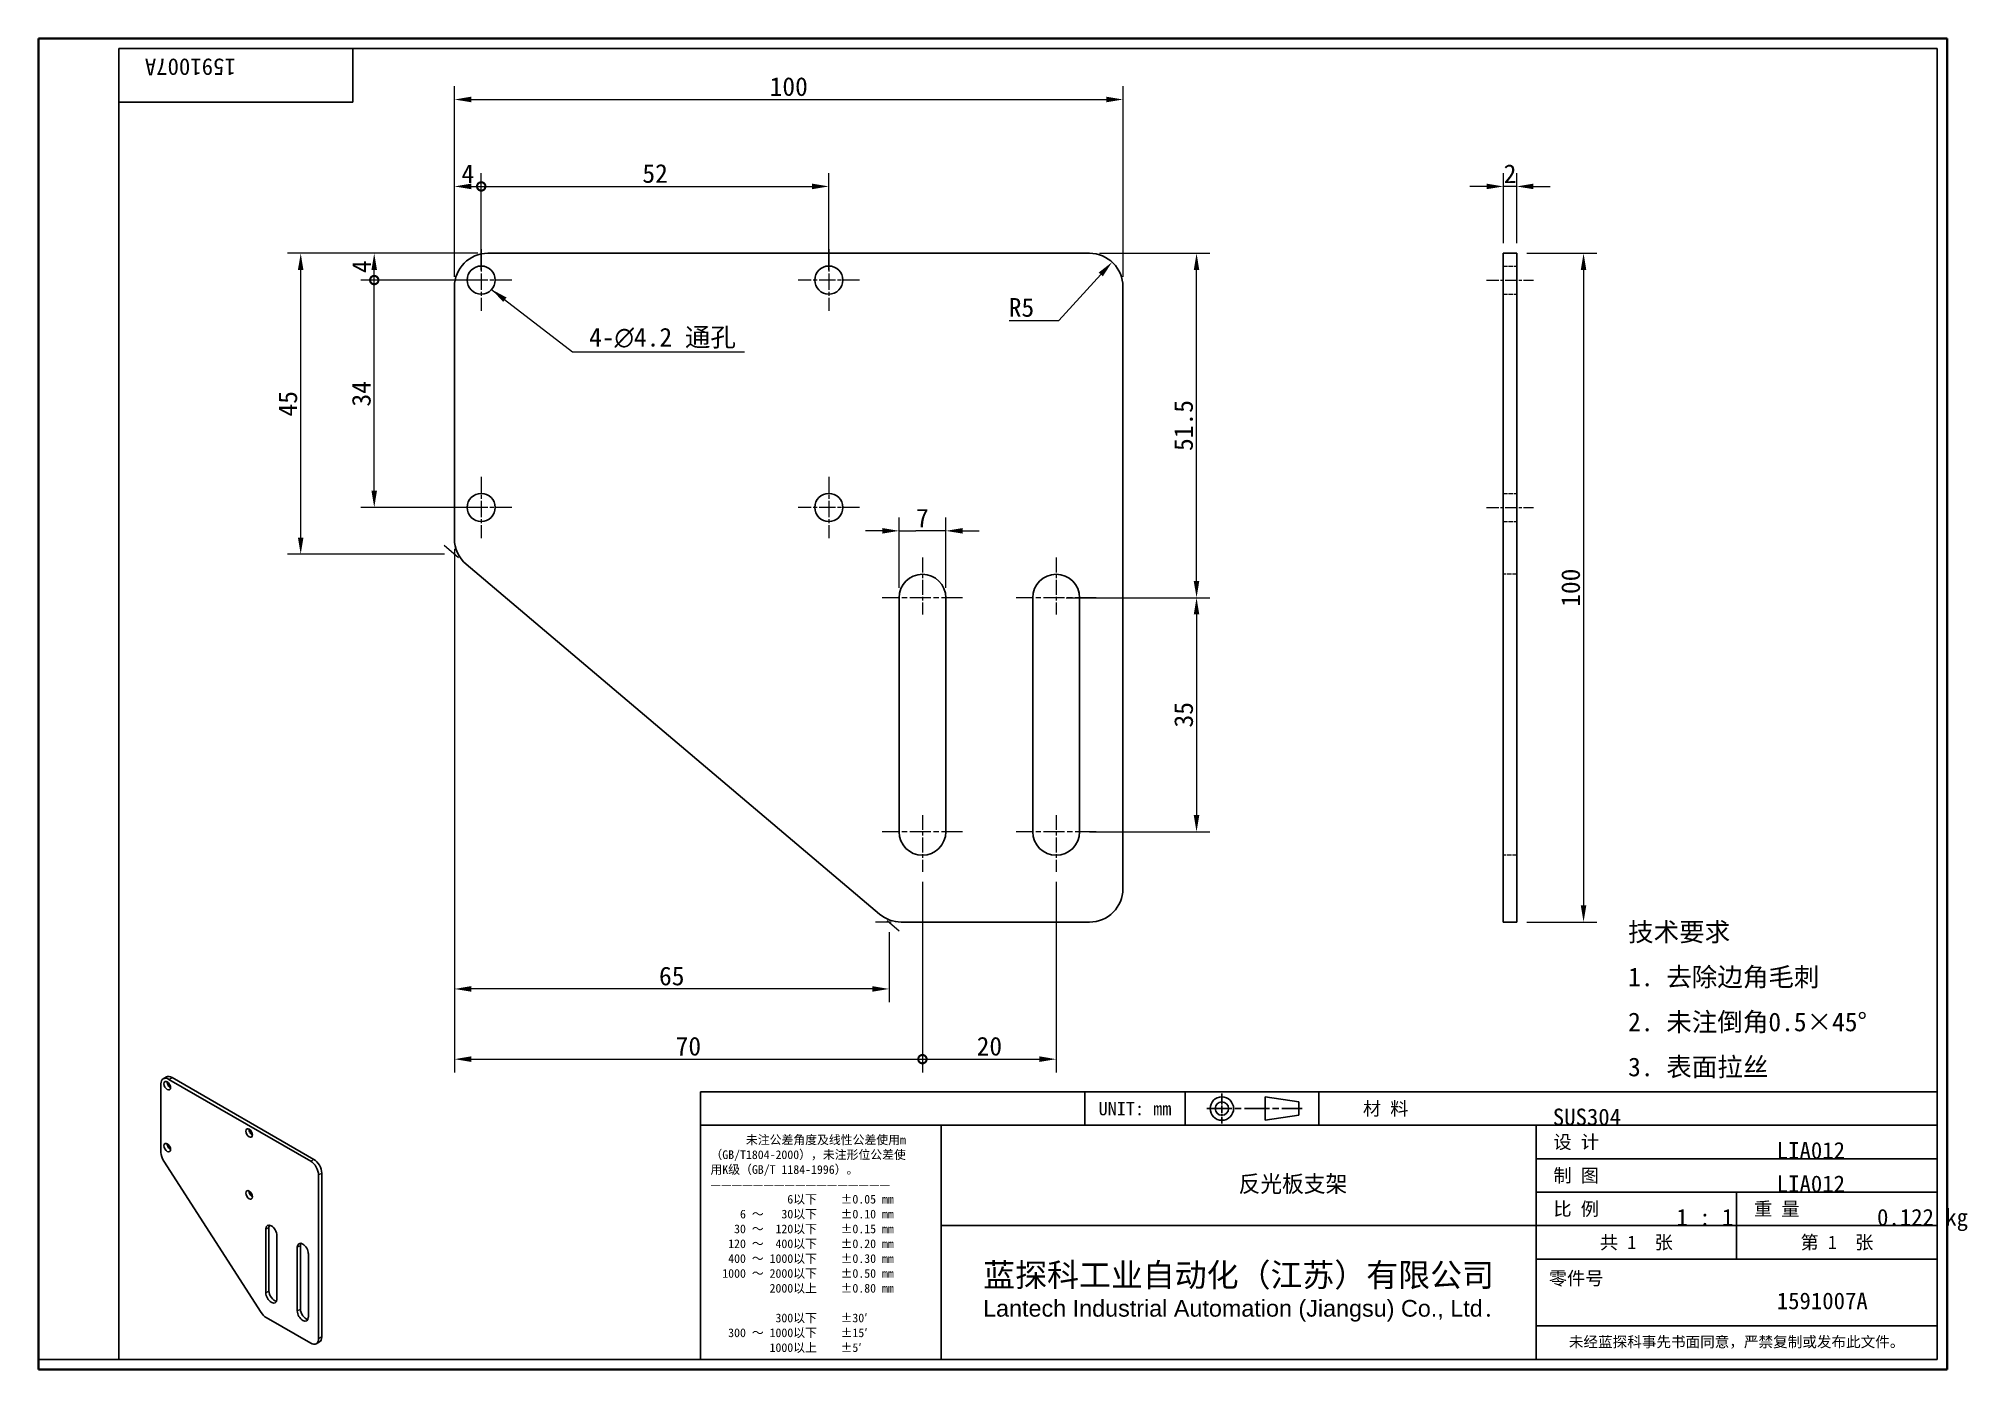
# Model space of a CAD drawing. Header units: millimetres. Extents: x 6 to 295, y 5 to 205.
import ezdxf
from ezdxf.enums import TextEntityAlignment as Align

# ---------------------------------------------------------------- set-up
doc = ezdxf.new("R2018")
doc.units = ezdxf.units.MM
doc.linetypes.add('CHAIN', pattern=[0.3543, 0.2362, -0.0295, 0.0591, -0.0295])
doc.linetypes.add('DASHED', pattern=[0.2067, 0.1654, -0.0413])
for name, color, linetype, lineweight in [('1', 7, 'Continuous', 18), ('可见 (ISO)', 7, 'Continuous', 25), ('可见窄的 (ISO)', 7, 'Continuous', 18), ('图框 (ISO)', 7, 'Continuous', 35), ('标题 (ISO)', 7, 'Continuous', 25)]:
    doc.layers.add(name, color=color, linetype=linetype, lineweight=lineweight)
for name, color, linetype, lineweight, true_color in [('中心标记 (ISO)', 1, 'CHAIN', 18, 0xff0000), ('中心线 (ISO)', 1, 'CHAIN', 18, 0xff0000), ('尺寸 (ISO)', 7, 'Continuous', 18, 0x008000), ('符号 (ISO)', 7, 'Continuous', 18, 0x008000), ('隐藏 (ISO)', 5, 'DASHED', 18, 0x0000ff)]:
    doc.layers.add(name, color=color, linetype=linetype, lineweight=lineweight, true_color=true_color)
doc.styles.get("Standard").update_dxf_attribs({"font": 'simfang.ttf'})
doc.styles.add('文本样式164', font='SimSun.ttf')
doc.styles.add('最新国标', font='simfang.ttf')
doc.styles.add('注释文本 (ISO)', font='simfang.ttf')
doc.dimstyles.new('默认 (GB)', dxfattribs={"dimtxt": 2.8, "dimasz": 2.5, "dimexe": 2, "dimexo": 1.5, "dimgap": 0.5, "dimtad": 1, "dimtoh": 1, "dimdsep": 46, "dimtxsty": '最新国标', "dimcen": 0.09, "dimdle": 10, "dimclrd": 256, "dimclre": 256, "dimclrt": 256, "dimaunit": 1, "dimadec": 3, "dimazin": 2, "dimtfac": 0.535714, "dimtdec": 3, "dimtmove": 0, "dimatfit": 3, "dimfxl": 0, "dimtolj": 1, "dimlwd": -1, "dimlwe": -1, "dimarcsym": 0})
doc.dimstyles.new('默认 (GB)$7', dxfattribs={"dimtxt": 2.8, "dimasz": 2.5, "dimexe": 2, "dimexo": 1.5, "dimgap": 0.5, "dimtad": 1, "dimtoh": 1, "dimdsep": 46, "dimtxsty": '最新国标', "dimcen": 0.09, "dimdle": 10, "dimclrd": 256, "dimclre": 256, "dimclrt": 256, "dimaunit": 1, "dimadec": 3, "dimazin": 2, "dimtfac": 0.535714, "dimtdec": 3, "dimtmove": 0, "dimatfit": 3, "dimfxl": 0, "dimtolj": 1, "dimlwd": -1, "dimlwe": -1, "dimarcsym": 0})

# ---------------------------------------------------------------- blocks, each defined once
blk = doc.blocks.new('图框 最新国标')
at = {"layer": '图框 (ISO)'}
for p, q in [((6, 7), (6, 204.5)), ((6, 204.5), (291.5, 204.5)), ((291.5, 204.5), (291.5, 5.5)), ((6, 7), (6, 5.5)), ((6, 7), (6, 5.5)), ((291.5, 5.5), (6, 5.5))]:
    blk.add_line(p, q, dxfattribs=at)
at = {"layer": '图框 (ISO)', "color": 7, "linetype": 'Continuous', "lineweight": 25}
for p, q in [((18, 203), (290, 203)), ((18, 7), (18, 203)), ((18, 203), (290, 203)), ((53, 203), (53, 195)), ((290, 203), (290, 7)), ((290, 203), (290, 7)), ((53, 195), (18, 195)), ((290, 7), (6, 7)), ((290, 7), (18, 7))]:
    blk.add_line(p, q, dxfattribs=at)
at = {"layer": '图框 (ISO)', "lineweight": 30}
blk.add_attdef('零件代号', text='', height=2.5, rotation=180, dxfattribs=at).set_placement((35.5, 199), align=Align.MIDDLE_CENTER)
blk = doc.blocks.new('标题栏 最新国标')
at = {"layer": '标题 (ISO)'}
for p, q in [((381.98, -183.84), (196.98, -183.84)), ((196.98, -183.84), (196.98, -223.84)), ((254.48, -183.84), (254.48, -188.84)), ((269.48, -183.84), (269.48, -188.84)), ((281.48, -188.09), (281.48, -184.59)), ((281.48, -184.59), (286.48, -185.34)), ((289.48, -183.84), (289.48, -188.84)), ((381.98, -223.84), (381.98, -183.84)), ((383.48, -183.84), (383.48, -225.34)), ((286.48, -187.34), (281.48, -188.09)), ((286.48, -185.34), (286.48, -187.34)), ((196.98, -188.84), (381.98, -188.84)), ((232.98, -188.84), (232.98, -223.84)), ((321.98, -188.84), (321.98, -223.84)), ((321.98, -193.84), (381.98, -193.84)), ((321.98, -198.84), (381.98, -198.84)), ((351.98, -198.84), (351.98, -208.84)), ((321.98, -203.84), (232.98, -203.84)), ((321.98, -203.84), (381.98, -203.84)), ((321.98, -208.84), (381.98, -208.84)), ((321.98, -218.84), (381.98, -218.84)), ((196.98, -223.84), (381.98, -223.84)), ((383.48, -225.34), (196.98, -225.34))]:
    blk.add_line(p, q, dxfattribs=at)
at = {"layer": '标题 (ISO)', "linetype": 'CHAIN', "ltscale": 5.000333}
blk.add_line((274.98, -184.09), (274.98, -188.59), dxfattribs=at)
at = {"layer": '标题 (ISO)', "linetype": 'CHAIN', "ltscale": 15.834605}
blk.add_line((272.73, -186.34), (286.98, -186.34), dxfattribs=at)
at = {"layer": '标题 (ISO)'}
for radius in [1.75, 1]:
    blk.add_circle((274.98, -186.34), radius, dxfattribs=at)
at = {"layer": '1', "style": '文本样式164'}
for s, p in [('UNIT: mm', (261.98, -186.34)), ('材 料', (299.48, -186.34)), ('设 计', (327.98, -191.34)), ('制 图', (327.98, -196.34)), ('比 例', (327.98, -201.34)), ('重 量', (357.98, -201.34)), ('共 1  张', (336.98, -206.34)), ('第 1  张', (366.98, -206.34))]:
    blk.add_text(s, height=2, dxfattribs=at).set_placement(p, align=Align.MIDDLE_CENTER)
at = {"layer": '标题 (ISO)', "style": '注释文本 (ISO)'}
for s, insert, char_height, attachment_point, line_spacing_factor in [('\\fSimSun|b0|i0;{\\H1.3000;      未注公差角度及线性公差使用m\\P}\\fSimSun|b0|i0;{\\H1.3000;（GB/T1804-2000），未注形位公差使\\P}\\fSimSun|b0|i0;{\\H1.3000;用K级（GB/T 1184-1996）。\\P}\\fSimSun|b0|i0;{\\H1.3000;—————————————————\\P}\\fSimSun|b0|i0;{\\H1.3000;             6以下    ±0.05 mm\\P}\\fSimSun|b0|i0;{\\H1.3000;     6 ～   30以下    ±0.10 mm\\P}\\fSimSun|b0|i0;{\\H1.3000;    30 ～  120以下    ±0.15 mm\\P}\\fSimSun|b0|i0;{\\H1.3000;   120 ～  400以下    ±0.20 mm\\P}\\fSimSun|b0|i0;{\\H1.3000;   400 ～ 1000以下    ±0.30 mm\\P}\\fSimSun|b0|i0;{\\H1.3000;  1000 ～ 2000以下    ±0.50 mm\\P}\\fSimSun|b0|i0;{\\H1.3000;          2000以上    ±0.80 mm\\P}\\fSimSun|b0|i0;{\\H1.3000;\\P}\\fSimSun|b0|i0;{\\H1.3000;           300以下    ±30′\\P}\\fSimSun|b0|i0;{\\H1.3000;   300 ～ 1000以下    ±15′\\P}\\fSimSun|b0|i0;{\\H1.3000;          1000以上    ±5′}', (198.48, -206.63), 1.3, 4, 1.023913), ('\\pxsm0.94;\\fMicrosoft YaHei|b0|i0;{\\H3.5000;蓝探科工业自动化（江苏）有限公司\\P}\\fArial|b0|i0;{\\H2.5000;Lantech Industrial Automation (Jiangsu) Co., Ltd}\\fFangSong|b0|i0;{\\H2.5000;.}', (277.48, -213.84), 2, 5, 0.978695)]:
    blk.add_mtext(s, dxfattribs=dict(at, insert=insert, char_height=char_height, attachment_point=attachment_point, line_spacing_factor=line_spacing_factor))
at = {"layer": '标题 (ISO)', "attachment_point": 5, "style": '注释文本 (ISO)'}
for s, insert, char_height in [('\\fFangSong|b0|i0;零件号', (327.98, -211.84), 2), ('\\fSimSun|b0|i0;{\\H1.6000;未经蓝探科事先书面同意，严禁复制或发布此文件。}', (351.98, -221.34), 1.6)]:
    blk.add_mtext(s, dxfattribs=dict(at, insert=insert, char_height=char_height))
at = {"layer": '标题 (ISO)', "lineweight": 30, "flags": 104}
for tag, height, p in [('材料', 2, (324.48, -186.34)), ('设计人', 2, (357.98, -191.34)), ('库存编号', 3.5, (277.48, -196.34)), ('设计人', 2, (357.98, -196.34)), ('视图比例', 2, (342.98, -201.34)), ('质量\\P3;', 2, (372.98, -201.34)), ('零件代号', 3.5, (357.98, -213.84))]:
    blk.add_attdef(tag, text='', height=height, dxfattribs=at).set_placement(p, align=Align.MIDDLE_CENTER)
blk = doc.blocks.new('*D5')
at = {"layer": 'Defpoints', "color": 0, "transparency": 16777216}
for p in [(227.1, 172.39), (227.1, 72.39), (237.1, 72.39)]:
    blk.add_point(p, dxfattribs=at)
at = {"layer": '尺寸 (ISO)', "color": 116, "true_color": 0x00803f, "transparency": 16777216}
for p, q in [((228.6, 172.39), (239.1, 172.39)), ((237.1, 169.89), (237.1, 74.89)), ((228.6, 72.39), (239.1, 72.39))]:
    blk.add_line(p, q, dxfattribs=at)
for points in [[(236.68, 169.89), (237.51, 169.89), (237.1, 172.39)], [(236.68, 74.89), (237.51, 74.89), (237.1, 72.39)]]:
    blk.add_solid(points, dxfattribs=at)
at = {"layer": '尺寸 (ISO)', "transparency": 16777216, "insert": (235.18, 122.39), "char_height": 2.8, "attachment_point": 5, "rotation": 90, "style": '最新国标'}
blk.add_mtext('\\A1;100', dxfattribs=at)
blk = doc.blocks.new('*D6')
at = {"layer": 'Defpoints', "color": 0, "transparency": 16777216}
for p in [(225.1, 182.39), (225.1, 172.39), (227.1, 172.39)]:
    blk.add_point(p, dxfattribs=at)
at = {"layer": '尺寸 (ISO)', "color": 116, "true_color": 0x00803f, "transparency": 16777216}
for p, q in [((222.6, 182.39), (220.1, 182.39)), ((225.1, 173.89), (225.1, 184.39)), ((227.1, 182.39), (225.1, 182.39)), ((227.1, 173.89), (227.1, 184.39)), ((229.6, 182.39), (232.1, 182.39))]:
    blk.add_line(p, q, dxfattribs=at)
for points in [[(222.6, 182.81), (222.6, 181.98), (225.1, 182.39)], [(229.6, 182.81), (229.6, 181.98), (227.1, 182.39)]]:
    blk.add_solid(points, dxfattribs=at)
at = {"layer": '尺寸 (ISO)', "transparency": 16777216, "insert": (226.1, 184.29), "char_height": 2.8, "attachment_point": 5, "style": '最新国标'}
blk.add_mtext('\\A1;2', dxfattribs=at)
blk = doc.blocks.new('*D7')
at = {"layer": 'Defpoints', "color": 0, "transparency": 16777216}
for p in [(168.21, 195.39), (68.21, 167.39), (168.21, 167.39)]:
    blk.add_point(p, dxfattribs=at)
at = {"layer": '尺寸 (ISO)', "color": 116, "true_color": 0x00803f, "transparency": 16777216}
for p, q in [((68.21, 168.89), (68.21, 197.39)), ((168.21, 168.89), (168.21, 197.39)), ((70.71, 195.39), (165.71, 195.39))]:
    blk.add_line(p, q, dxfattribs=at)
for points in [[(70.71, 195.81), (70.71, 194.98), (68.21, 195.39)], [(165.71, 195.81), (165.71, 194.98), (168.21, 195.39)]]:
    blk.add_solid(points, dxfattribs=at)
at = {"layer": '尺寸 (ISO)', "transparency": 16777216, "insert": (118.21, 197.31), "char_height": 2.8, "attachment_point": 5, "style": '最新国标'}
blk.add_mtext('\\A1;100', dxfattribs=at)
blk = doc.blocks.new('_DotSmall')
at = {"color": 0, "linetype": 'ByBlock', "const_width": 0.5}
blk.add_lwpolyline([(-0.0625, 0, 1), (0.0625, 0, 1)], format="xyb", close=True, dxfattribs=at)
blk = doc.blocks.new('*D8')
at = {"layer": 'Defpoints', "color": 0, "transparency": 16777216}
for p in [(72.21, 182.39), (68.21, 167.39), (72.21, 168.39)]:
    blk.add_point(p, dxfattribs=at)
at = {"layer": '尺寸 (ISO)', "color": 116, "true_color": 0x00803f, "transparency": 16777216}
for p, q in [((68.21, 168.89), (68.21, 184.39)), ((70.71, 182.39), (72.21, 182.39)), ((72.21, 169.89), (72.21, 184.39))]:
    blk.add_line(p, q, dxfattribs=at)
blk.add_solid([(70.71, 182.81), (70.71, 181.98), (68.21, 182.39)], dxfattribs=at)
at = {"layer": '尺寸 (ISO)', "color": 116, "true_color": 0x00803f, "transparency": 16777216, "xscale": 2.5, "yscale": 2.5, "zscale": 2.5}
blk.add_blockref('_DotSmall', (72.21, 182.39), dxfattribs=at)
at = {"layer": '尺寸 (ISO)', "transparency": 16777216, "insert": (70.2, 184.29), "char_height": 2.8, "attachment_point": 5, "style": '最新国标'}
blk.add_mtext('\\A1;4', dxfattribs=at)
blk = doc.blocks.new('*D10')
at = {"layer": 'Defpoints', "color": 0, "transparency": 16777216}
for p in [(124.21, 182.39), (72.21, 168.39), (124.21, 168.39)]:
    blk.add_point(p, dxfattribs=at)
at = {"layer": '尺寸 (ISO)', "color": 116, "true_color": 0x00803f, "transparency": 16777216}
for p, q in [((72.21, 169.89), (72.21, 184.39)), ((72.21, 182.39), (121.71, 182.39)), ((124.21, 169.89), (124.21, 184.39))]:
    blk.add_line(p, q, dxfattribs=at)
blk.add_solid([(121.71, 182.81), (121.71, 181.98), (124.21, 182.39)], dxfattribs=at)
at = {"layer": '尺寸 (ISO)', "color": 116, "true_color": 0x00803f, "transparency": 16777216, "xscale": 2.5, "yscale": 2.5, "zscale": 2.5, "rotation": 180}
blk.add_blockref('_DotSmall', (72.21, 182.39), dxfattribs=at)
at = {"layer": '尺寸 (ISO)', "transparency": 16777216, "insert": (98.22, 184.31), "char_height": 2.8, "attachment_point": 5, "style": '最新国标'}
blk.add_mtext('\\A1;52', dxfattribs=at)
blk = doc.blocks.new('*D11')
at = {"layer": 'Defpoints', "color": 0, "transparency": 16777216}
for p in [(56.21, 168.39), (72.21, 168.39), (72.21, 134.39)]:
    blk.add_point(p, dxfattribs=at)
at = {"layer": '尺寸 (ISO)', "color": 116, "true_color": 0x00803f, "transparency": 16777216}
for p, q in [((70.71, 168.39), (54.21, 168.39)), ((56.21, 136.89), (56.21, 168.39)), ((70.71, 134.39), (54.21, 134.39))]:
    blk.add_line(p, q, dxfattribs=at)
blk.add_solid([(55.79, 136.89), (56.62, 136.89), (56.21, 134.39)], dxfattribs=at)
at = {"layer": '尺寸 (ISO)', "color": 116, "true_color": 0x00803f, "transparency": 16777216, "xscale": 2.5, "yscale": 2.5, "zscale": 2.5, "rotation": 90}
blk.add_blockref('_DotSmall', (56.21, 168.39), dxfattribs=at)
at = {"layer": '尺寸 (ISO)', "transparency": 16777216, "insert": (54.29, 151.38), "char_height": 2.8, "attachment_point": 5, "rotation": 90, "style": '最新国标'}
blk.add_mtext('\\A1;34', dxfattribs=at)
blk = doc.blocks.new('*D12')
at = {"layer": 'Defpoints', "color": 0, "transparency": 16777216}
for p in [(56.21, 172.39), (73.21, 172.39), (72.21, 168.39)]:
    blk.add_point(p, dxfattribs=at)
at = {"layer": '尺寸 (ISO)', "color": 116, "true_color": 0x00803f, "transparency": 16777216}
for p, q in [((71.71, 172.39), (54.21, 172.39)), ((70.71, 168.39), (54.21, 168.39)), ((56.21, 168.39), (56.21, 169.89))]:
    blk.add_line(p, q, dxfattribs=at)
blk.add_solid([(55.79, 169.89), (56.62, 169.89), (56.21, 172.39)], dxfattribs=at)
at = {"layer": '尺寸 (ISO)', "color": 116, "true_color": 0x00803f, "transparency": 16777216, "xscale": 2.5, "yscale": 2.5, "zscale": 2.5, "rotation": 270}
blk.add_blockref('_DotSmall', (56.21, 168.39), dxfattribs=at)
at = {"layer": '尺寸 (ISO)', "transparency": 16777216, "insert": (54.31, 170.4), "char_height": 2.8, "attachment_point": 5, "rotation": 90, "style": '最新国标'}
blk.add_mtext('\\A1;4', dxfattribs=at)
blk = doc.blocks.new('*D13')
at = {"layer": 'Defpoints', "color": 0, "transparency": 16777216}
for p in [(45.21, 172.39), (73.21, 172.39), (68.21, 127.39)]:
    blk.add_point(p, dxfattribs=at)
at = {"layer": '尺寸 (ISO)', "color": 116, "true_color": 0x00803f, "transparency": 16777216}
for p, q in [((71.71, 172.39), (43.21, 172.39)), ((45.21, 129.89), (45.21, 169.89)), ((66.71, 127.39), (43.21, 127.39))]:
    blk.add_line(p, q, dxfattribs=at)
for points in [[(44.79, 169.89), (45.62, 169.89), (45.21, 172.39)], [(44.79, 129.89), (45.62, 129.89), (45.21, 127.39)]]:
    blk.add_solid(points, dxfattribs=at)
at = {"layer": '尺寸 (ISO)', "transparency": 16777216, "insert": (43.29, 149.89), "char_height": 2.8, "attachment_point": 5, "rotation": 90, "style": '最新国标'}
blk.add_mtext('\\A1;45', dxfattribs=at)
blk = doc.blocks.new('*D14')
at = {"layer": 'Defpoints', "color": 0, "transparency": 16777216}
for p in [(68.21, 129.71), (133.21, 72.39), (68.21, 62.39)]:
    blk.add_point(p, dxfattribs=at)
at = {"layer": '尺寸 (ISO)', "color": 116, "true_color": 0x00803f, "transparency": 16777216}
for p, q in [((68.21, 128.21), (68.21, 60.39)), ((133.21, 70.89), (133.21, 60.39)), ((130.71, 62.39), (70.71, 62.39))]:
    blk.add_line(p, q, dxfattribs=at)
for points in [[(70.71, 62.81), (70.71, 61.98), (68.21, 62.39)], [(130.71, 62.81), (130.71, 61.98), (133.21, 62.39)]]:
    blk.add_solid(points, dxfattribs=at)
at = {"layer": '尺寸 (ISO)', "transparency": 16777216, "insert": (100.71, 64.31), "char_height": 2.8, "attachment_point": 5, "style": '最新国标'}
blk.add_mtext('\\A1;65', dxfattribs=at)
blk = doc.blocks.new('*D15')
at = {"layer": 'Defpoints', "color": 0, "transparency": 16777216}
for p in [(163.21, 172.39), (179.21, 172.39), (158.21, 120.89)]:
    blk.add_point(p, dxfattribs=at)
at = {"layer": '尺寸 (ISO)', "color": 116, "true_color": 0x00803f, "transparency": 16777216}
for p, q in [((164.71, 172.39), (181.21, 172.39)), ((179.21, 123.39), (179.21, 169.89)), ((159.71, 120.89), (181.21, 120.89))]:
    blk.add_line(p, q, dxfattribs=at)
for points in [[(178.79, 169.89), (179.62, 169.89), (179.21, 172.39)], [(178.79, 123.39), (179.62, 123.39), (179.21, 120.89)]]:
    blk.add_solid(points, dxfattribs=at)
at = {"layer": '尺寸 (ISO)', "transparency": 16777216, "insert": (177.28, 146.64), "char_height": 2.8, "attachment_point": 5, "rotation": 90, "style": '最新国标'}
blk.add_mtext('\\A1;51.5', dxfattribs=at)
blk = doc.blocks.new('*D16')
at = {"layer": 'Defpoints', "color": 0, "transparency": 16777216}
for p in [(161.71, 120.89), (161.71, 85.89), (179.21, 85.89)]:
    blk.add_point(p, dxfattribs=at)
at = {"layer": '尺寸 (ISO)', "color": 116, "true_color": 0x00803f, "transparency": 16777216}
for p, q in [((163.21, 120.89), (181.21, 120.89)), ((179.21, 118.39), (179.21, 88.39)), ((163.21, 85.89), (181.21, 85.89))]:
    blk.add_line(p, q, dxfattribs=at)
for points in [[(178.79, 118.39), (179.62, 118.39), (179.21, 120.89)], [(178.79, 88.39), (179.62, 88.39), (179.21, 85.89)]]:
    blk.add_solid(points, dxfattribs=at)
at = {"layer": '尺寸 (ISO)', "transparency": 16777216, "insert": (177.29, 103.39), "char_height": 2.8, "attachment_point": 5, "rotation": 90, "style": '最新国标'}
blk.add_mtext('\\A1;35', dxfattribs=at)
blk = doc.blocks.new('*D17')
at = {"layer": 'Defpoints', "color": 0, "transparency": 16777216}
for p in [(134.71, 130.89), (134.71, 120.89), (141.71, 120.89)]:
    blk.add_point(p, dxfattribs=at)
at = {"layer": '尺寸 (ISO)', "color": 116, "true_color": 0x00803f, "transparency": 16777216}
for p, q in [((134.71, 122.39), (134.71, 132.89)), ((141.71, 122.39), (141.71, 132.89)), ((132.21, 130.89), (129.71, 130.89)), ((134.71, 130.89), (137.21, 130.89)), ((139.21, 130.89), (137.21, 130.89)), ((141.71, 130.89), (139.21, 130.89)), ((144.21, 130.89), (146.71, 130.89))]:
    blk.add_line(p, q, dxfattribs=at)
for points in [[(132.21, 131.31), (132.21, 130.48), (134.71, 130.89)], [(144.21, 131.31), (144.21, 130.48), (141.71, 130.89)]]:
    blk.add_solid(points, dxfattribs=at)
at = {"layer": '尺寸 (ISO)', "transparency": 16777216, "insert": (138.21, 132.81), "char_height": 2.8, "attachment_point": 5, "style": '最新国标'}
blk.add_mtext('\\A1;7', dxfattribs=at)
blk = doc.blocks.new('*D18')
at = {"layer": 'Defpoints', "color": 0, "transparency": 16777216}
for p in [(68.21, 129.71), (138.21, 79.89), (138.21, 51.89)]:
    blk.add_point(p, dxfattribs=at)
at = {"layer": '尺寸 (ISO)', "color": 116, "true_color": 0x00803f, "transparency": 16777216}
for p, q in [((68.21, 128.21), (68.21, 49.89)), ((138.21, 78.39), (138.21, 49.89)), ((70.71, 51.89), (138.21, 51.89))]:
    blk.add_line(p, q, dxfattribs=at)
blk.add_solid([(70.71, 52.31), (70.71, 51.48), (68.21, 51.89)], dxfattribs=at)
at = {"layer": '尺寸 (ISO)', "color": 116, "true_color": 0x00803f, "transparency": 16777216, "xscale": 2.5, "yscale": 2.5, "zscale": 2.5}
blk.add_blockref('_DotSmall', (138.21, 51.89), dxfattribs=at)
at = {"layer": '尺寸 (ISO)', "transparency": 16777216, "insert": (103.2, 53.81), "char_height": 2.8, "attachment_point": 5, "style": '最新国标'}
blk.add_mtext('\\A1;70', dxfattribs=at)
blk = doc.blocks.new('*D19')
at = {"layer": 'Defpoints', "color": 0, "transparency": 16777216}
for p in [(138.21, 79.89), (158.21, 79.89), (158.21, 51.89)]:
    blk.add_point(p, dxfattribs=at)
at = {"layer": '尺寸 (ISO)', "color": 116, "true_color": 0x00803f, "transparency": 16777216}
for p, q in [((138.21, 78.39), (138.21, 49.89)), ((158.21, 78.39), (158.21, 49.89)), ((138.21, 51.89), (155.71, 51.89))]:
    blk.add_line(p, q, dxfattribs=at)
blk.add_solid([(155.71, 52.31), (155.71, 51.48), (158.21, 51.89)], dxfattribs=at)
at = {"layer": '尺寸 (ISO)', "color": 116, "true_color": 0x00803f, "transparency": 16777216, "xscale": 2.5, "yscale": 2.5, "zscale": 2.5, "rotation": 180}
blk.add_blockref('_DotSmall', (138.21, 51.89), dxfattribs=at)
at = {"layer": '尺寸 (ISO)', "transparency": 16777216, "insert": (148.22, 53.81), "char_height": 2.8, "attachment_point": 5, "style": '最新国标'}
blk.add_mtext('\\A1;20', dxfattribs=at)
blk = doc.blocks.new('*D20')
at = {"layer": 'Defpoints', "color": 0, "transparency": 16777216}
for p in [(166.58, 171.08), (163.21, 167.39)]:
    blk.add_point(p, dxfattribs=at)
at = {"layer": '尺寸 (ISO)', "color": 116, "true_color": 0x00803f, "transparency": 16777216}
for p, q in [((158.62, 162.37), (164.89, 169.24)), ((151.17, 162.37), (158.62, 162.37))]:
    blk.add_line(p, q, dxfattribs=at)
blk.add_solid([(164.58, 169.52), (165.2, 168.96), (166.58, 171.08)], dxfattribs=at)
at = {"layer": '尺寸 (ISO)', "transparency": 16777216, "insert": (153.02, 164.28), "char_height": 2.8, "attachment_point": 5, "style": '最新国标'}
blk.add_mtext('\\A1;R5', dxfattribs=at)

msp = doc.modelspace()

# ---------------------------------------------------------------- linework, layer by layer
at = {"layer": '中心标记 (ISO)', "ltscale": 10.223008}
for p, q in [((72.2058, 172.9918), (72.2058, 163.7918)), ((124.2058, 172.9918), (124.2058, 163.7918)), ((76.8058, 168.3918), (67.6058, 168.3918)), ((128.8058, 168.3918), (119.6058, 168.3918)), ((72.2058, 138.9918), (72.2058, 129.7918)), ((124.2058, 138.9918), (124.2058, 129.7918)), ((76.8058, 134.3918), (67.6058, 134.3918)), ((128.8058, 134.3918), (119.6058, 134.3918))]:
    msp.add_line(p, q, dxfattribs=at)
at = {"layer": '中心标记 (ISO)', "ltscale": 9.445163}
for p, q in [((138.2058, 126.8918), (138.2058, 118.3918)), ((158.2058, 126.8918), (158.2058, 118.3918)), ((138.2058, 88.3918), (138.2058, 79.8918)), ((158.2058, 88.3918), (158.2058, 79.8918))]:
    msp.add_line(p, q, dxfattribs=at)
at = {"layer": '中心标记 (ISO)', "ltscale": 13.334389}
for p, q in [((144.2058, 120.8918), (132.2058, 120.8918)), ((164.2058, 120.8918), (152.2058, 120.8918)), ((144.2058, 85.8918), (132.2058, 85.8918)), ((164.2058, 85.8918), (152.2058, 85.8918))]:
    msp.add_line(p, q, dxfattribs=at)
at = {"layer": '中心线 (ISO)', "ltscale": 7.778352}
for p, q in [((222.5955, 168.3918), (229.5955, 168.3918)), ((222.5955, 134.3918), (229.5955, 134.3918))]:
    msp.add_line(p, q, dxfattribs=at)
at = {"layer": '可见 (ISO)'}
for p, q in [((73.2058, 172.3918), (163.2058, 172.3918)), ((225.0955, 167.3918), (225.0955, 172.3918)), ((227.0955, 172.3918), (225.0955, 172.3918)), ((227.0955, 172.3918), (227.0955, 167.3918)), ((68.2058, 129.7108), (68.2058, 167.3918)), ((168.2058, 167.3918), (168.2058, 77.3918)), ((225.0955, 167.3918), (225.0955, 129.7108)), ((227.0955, 129.7108), (227.0955, 167.3918)), ((225.0955, 125.8939), (225.0955, 129.7108)), ((227.0955, 129.7108), (227.0955, 125.8939)), ((131.8076, 73.5749), (69.976, 125.8939)), ((225.0955, 125.8939), (225.0955, 73.5749)), ((227.0955, 73.5749), (227.0955, 125.8939)), ((134.7058, 85.8918), (134.7058, 120.8918)), ((141.7058, 120.8918), (141.7058, 85.8918)), ((154.7058, 85.8918), (154.7058, 120.8918)), ((161.7058, 120.8918), (161.7058, 85.8918)), ((163.2058, 72.3918), (135.0373, 72.3918)), ((225.0955, 72.3918), (225.0955, 73.5749)), ((225.0955, 72.3918), (227.0955, 72.3918)), ((227.0955, 73.5749), (227.0955, 72.3918)), ((25.1286, 49.2281), (24.6572, 48.956)), ((47.1751, 36.8981), (25.9619, 49.1456)), ((24.312, 37.9375), (24.312, 48.193)), ((25.4905, 48.8734), (46.7037, 36.626)), ((39.3031, 14.0042), (24.7293, 36.6578)), ((48.3536, 10.362), (48.3536, 34.8569)), ((47.8822, 34.5847), (47.8822, 10.0898)), ((39.9862, 16.962), (39.9862, 26.4878)), ((40.4576, 26.76), (40.4576, 17.2342)), ((41.6361, 25.5352), (41.6361, 16.0094)), ((44.7003, 14.2404), (44.7003, 23.7661)), ((45.1717, 24.0383), (45.1717, 14.5125)), ((46.3502, 22.8136), (46.3502, 13.2878)), ((46.7037, 9.4094), (40.0643, 13.2427)), ((48.0085, 9.599), (47.5371, 9.3269))]:
    msp.add_line(p, q, dxfattribs=at)
for centre in [(72.2058, 168.3918), (124.2058, 168.3918), (72.2058, 134.3918), (124.2058, 134.3918)]:
    msp.add_circle(centre, 2.1, dxfattribs=at)
for centre, radius, start, end in [((73.2058, 167.3918), 5, 90, 180), ((163.2058, 167.3918), 5, 0, 90), ((73.2058, 129.7108), 5, 180, 229.763642), ((138.2058, 120.8918), 3.5, 0, 180), ((158.2058, 120.8918), 3.5, 0, 180), ((138.2058, 85.8918), 3.5, 180, 0), ((158.2058, 85.8918), 3.5, 180, 0), ((163.2058, 77.3918), 5, 270, 0), ((135.0373, 77.3918), 5, 229.763642, 270)]:
    msp.add_arc(centre, radius, start, end, dxfattribs=at)
for centre, major_axis, start_param, end_param in [((25.4905, 47.5126), (-0.8333, 1.4434), 5.49778714, 7.06858347), ((25.9619, 47.7848), (-0.8333, 1.4434), 5.49778714, 6.28318531), ((25.7262, 48.193), (0.35, -0.6062), 3.88043833, 5.54433963), ((37.9827, 41.1167), (0.35, -0.6062), 3.88043833, 5.54433963), ((25.4905, 37.2571), (-0.8333, 1.4434), 0.78539816, 1.65393756), ((25.7262, 38.9394), (0.35, -0.6062), 3.88043833, 5.54433963), ((46.7037, 35.2651), (0.8333, -1.4434), 0.78539816, 2.35619449), ((47.1751, 35.5373), (-0.8333, 1.4434), 3.92699082, 5.49778714), ((37.9827, 31.8631), (0.35, -0.6062), 3.88043833, 5.54433963), ((40.8112, 26.0115), (-0.5833, 1.0104), 3.92699082, 7.06858347), ((41.2826, 26.2837), (0.5833, -1.0104), 3.55754474, 3.92699082), ((45.5252, 23.2899), (-0.5833, 1.0104), 3.92699082, 7.06858347), ((45.9966, 23.562), (0.5833, -1.0104), 3.55754474, 3.92699082), ((40.8112, 16.4857), (0.5833, -1.0104), 3.92699082, 7.06858347), ((41.2826, 16.7579), (0.5833, -1.0104), 3.92699082, 5.86723322), ((45.9966, 14.0362), (0.5833, -1.0104), 3.92699082, 5.86723322), ((40.0643, 14.6035), (-0.8333, 1.4434), 1.65393756, 2.35619449), ((45.5252, 13.7641), (0.5833, -1.0104), 3.92699082, 7.06858347), ((46.7037, 10.7702), (0.8333, -1.4434), 5.49778714, 7.06858347), ((47.1751, 11.0424), (0.8333, -1.4434), 0, 0.78539816)]:
    msp.add_ellipse(centre, major_axis=major_axis, ratio=0.57735027, start_param=start_param, end_param=end_param, dxfattribs=at)
for centre in [(25.2548, 47.9208), (37.5113, 40.8445), (25.2548, 38.6672), (37.5113, 31.5909)]:
    msp.add_ellipse(centre, major_axis=(0.35, -0.6062), ratio=0.57735027, dxfattribs=at)
at = {"layer": '可见窄的 (ISO)'}
for p, q in [((25.4905, 48.8734), (25.9619, 49.1456)), ((47.1751, 36.8981), (46.7037, 36.626)), ((47.8822, 34.5847), (48.3536, 34.8569)), ((39.9862, 26.4878), (40.4576, 26.76)), ((44.7003, 23.7661), (45.1717, 24.0383)), ((39.9862, 16.962), (40.4576, 17.2342)), ((44.7003, 14.2404), (45.1717, 14.5125)), ((48.3536, 10.362), (47.8822, 10.0898))]:
    msp.add_line(p, q, dxfattribs=at)
at = {"layer": '尺寸 (ISO)'}
for p, q in [((68.831, 126.8628), (66.679, 128.6837)), ((68.2058, 128.2108), (68.2058, 125.3918)), ((133.5373, 72.3918), (131.2058, 72.3918)), ((132.9527, 72.606), (134.7325, 71.1))]:
    msp.add_line(p, q, dxfattribs=at)
at = {"layer": '隐藏 (ISO)', "ltscale": 3.809293}
for p, q in [((225.0955, 170.4918), (227.0955, 170.4918)), ((225.0955, 166.2918), (227.0955, 166.2918)), ((225.0955, 136.4918), (227.0955, 136.4918)), ((225.0955, 132.2918), (227.0955, 132.2918)), ((227.0955, 124.3918), (225.0955, 124.3918)), ((227.0955, 82.3918), (225.0955, 82.3918))]:
    msp.add_line(p, q, dxfattribs=at)

# ---------------------------------------------------------------- block references
ref = msp.add_blockref('图框 最新国标', (0, 0))
lines = msp.add_mtext('1591007A', dxfattribs={"layer": '图框 (ISO)', "insert": (35.5, 199), "char_height": 2.5, "attachment_point": 1, "rotation": 180})
ref.add_attrib('零件代号', '', (35.5, 199)).embed_mtext(lines)
ref = msp.add_blockref('标题栏 最新国标', (-91.9825, 230.8443))
lines = msp.add_mtext('1591007A', dxfattribs={"layer": '标题 (ISO)', "insert": (266, 17), "char_height": 2.5, "attachment_point": 1})
ref.add_attrib('零件代号', '', (266, 17), dxfattribs={"flags": 104}).embed_mtext(lines)
lines = msp.add_mtext('反光板支架', dxfattribs={"layer": '标题 (ISO)', "insert": (185.5, 34.5), "char_height": 2.5, "attachment_point": 1})
ref.add_attrib('库存编号', '', (185.5, 34.5), dxfattribs={"flags": 104}).embed_mtext(lines)
lines = msp.add_mtext('0.122 kg', dxfattribs={"layer": '标题 (ISO)', "insert": (281, 29.5), "char_height": 2.5, "attachment_point": 1})
ref.add_attrib('质量\\P3;', '', (281, 29.5), dxfattribs={"flags": 104}).embed_mtext(lines)
lines = msp.add_mtext('1 : 1', dxfattribs={"layer": '标题 (ISO)', "insert": (251, 29.5), "char_height": 2.5, "attachment_point": 1})
ref.add_attrib('视图比例', '', (251, 29.5), dxfattribs={"flags": 104}).embed_mtext(lines)
lines = msp.add_mtext('LIA012', dxfattribs={"layer": '标题 (ISO)', "insert": (266, 39.5), "char_height": 2.5, "attachment_point": 1})
ref.add_attrib('设计人', '', (266, 39.5), dxfattribs={"flags": 104}).embed_mtext(lines)
lines = msp.add_mtext('LIA012', dxfattribs={"layer": '标题 (ISO)', "insert": (266, 34.5), "char_height": 2.5, "attachment_point": 1})
ref.add_attrib('设计人', '', (266, 34.5), dxfattribs={"flags": 104}).embed_mtext(lines)
lines = msp.add_mtext('SUS304', dxfattribs={"layer": '标题 (ISO)', "insert": (232.5, 44.5), "char_height": 2.5, "attachment_point": 1})
ref.add_attrib('材料', '', (232.5, 44.5), dxfattribs={"flags": 104}).embed_mtext(lines)

# ---------------------------------------------------------------- texts
at = {"layer": '符号 (ISO)', "char_height": 2.8}
for s, insert, width, attachment_point, line_spacing_factor, style in [('4-\\fAIGDT|b0|i0;{\\H2.8000;n}\\fFangSong|b0|i0;{\\H2.8000;4.2 通孔}', (88.3428, 158.1427), 24.337871, 7, 0.49, '最新国标'), ('\\fFangSong|b0|i0;{\\H2.8000;技术要求\\P}\\fFangSong|b0|i0;{\\H2.8000;1. 去除边角毛刺\\P}\\fFangSong|b0|i0;{\\H2.8000;2. 未注倒角0.5×45°\\P}\\fFangSong|b0|i0;{\\H2.8000;3. 表面拉丝}', (243.7545, 60.6719), 41.91813, 4, 1.441304, '注释文本 (ISO)')]:
    msp.add_mtext(s, dxfattribs=dict(at, insert=insert, width=width, attachment_point=attachment_point, line_spacing_factor=line_spacing_factor, style=style))

# ---------------------------------------------------------------- dimensions: what is measured, and where the dimension line sits
at = {"layer": '尺寸 (ISO)', "color": 116, "true_color": 0x00803f}
for base, p1, p2, picture, middle in [((168.2058, 195.3918), (68.2058, 167.3918), (168.2058, 167.3918), '*D7', (118.2058, 195.3918)), ((68.2058, 62.3918), (133.2058, 72.3918), (68.2058, 129.7108), '*D14', (100.7058, 62.3918))]:
    dim = msp.add_linear_dim(base=base, p1=p1, p2=p2, dimstyle='默认 (GB)', override={"dimgap": 0.5, "dimtoh": 0, "dimdec": 2, "dimtol": 0, "dimlim": 0, "dimtp": 0, "dimtm": 0, "dimtdec": 3, "dimtofl": 0, "dimatfit": 1}, dxfattribs=at)
    dim.commit()
    dim.dimension.update_dxf_attribs({"geometry": picture, "text_midpoint": middle, "dimtype": 160})
for base, p1, p2, angle, override, picture, middle in [((72.2058, 182.3918), (68.2058, 167.3918), (72.2058, 168.3918), 180, {"dimgap": 0.5, "dimtoh": 0, "dimdec": 2, "dimblk2": 'DotSmall', "dimsah": 1, "dimdle": 0, "dimtol": 0, "dimlim": 0, "dimtp": 0, "dimtm": 0, "dimtdec": 3, "dimtofl": 1, "dimatfit": 1}, '*D8', (70.1958, 182.3918)), ((124.2058, 182.3918), (72.2058, 168.3918), (124.2058, 168.3918), 180, {"dimgap": 0.5, "dimtoh": 0, "dimdec": 2, "dimblk1": 'DotSmall', "dimsah": 1, "dimdle": 0, "dimtol": 0, "dimlim": 0, "dimtp": 0, "dimtm": 0, "dimtdec": 3, "dimtofl": 0, "dimatfit": 1}, '*D10', (98.2158, 182.3918)), ((225.0955, 182.3918), (227.0955, 172.3918), (225.0955, 172.3918), 180, {"dimgap": 0.5, "dimtoh": 0, "dimdec": 2, "dimtol": 0, "dimlim": 0, "dimtp": 0, "dimtm": 0, "dimtdec": 3, "dimtofl": 1, "dimatfit": 1}, '*D6', (226.0955, 182.3918)), ((45.2058, 172.3918), (68.2058, 127.3918), (73.2058, 172.3918), 270, {"dimgap": 0.5, "dimtoh": 0, "dimdec": 2, "dimtol": 0, "dimlim": 0, "dimtp": 0, "dimtm": 0, "dimtdec": 3, "dimtofl": 0, "dimatfit": 1}, '*D13', (45.2058, 149.8918)), ((56.2058, 172.3918), (72.2058, 168.3918), (73.2058, 172.3918), 90, {"dimgap": 0.5, "dimtoh": 0, "dimdec": 2, "dimblk1": 'DotSmall', "dimsah": 1, "dimdle": 0, "dimtol": 0, "dimlim": 0, "dimtp": 0, "dimtm": 0, "dimtdec": 3, "dimtofl": 1, "dimatfit": 1}, '*D12', (56.2058, 170.4018)), ((179.2058, 172.3918), (158.2058, 120.8918), (163.2058, 172.3918), 270, {"dimgap": 0.5, "dimtoh": 0, "dimdec": 2, "dimtol": 0, "dimlim": 0, "dimtp": 0, "dimtm": 0, "dimtdec": 3, "dimtofl": 0, "dimatfit": 1}, '*D15', (179.2058, 146.6418)), ((237.0955, 72.3918), (227.0955, 172.3918), (227.0955, 72.3918), 90, {"dimgap": 0.5, "dimtoh": 0, "dimdec": 2, "dimtol": 0, "dimlim": 0, "dimtp": 0, "dimtm": 0, "dimtdec": 3, "dimtofl": 0, "dimatfit": 1}, '*D5', (237.0955, 122.3918)), ((56.2058, 168.3918), (72.2058, 134.3918), (72.2058, 168.3918), 90, {"dimgap": 0.5, "dimtoh": 0, "dimdec": 2, "dimblk2": 'DotSmall', "dimsah": 1, "dimdle": 0, "dimtol": 0, "dimlim": 0, "dimtp": 0, "dimtm": 0, "dimtdec": 3, "dimtofl": 0, "dimatfit": 1}, '*D11', (56.2058, 151.3818)), ((134.7058, 130.8918), (141.7058, 120.8918), (134.7058, 120.8918), 180, {"dimgap": 0.5, "dimtoh": 0, "dimdec": 2, "dimtol": 0, "dimlim": 0, "dimtp": 0, "dimtm": 0, "dimtdec": 3, "dimtofl": 0}, '*D17', (138.2058, 130.8918)), ((138.2058, 51.8918), (68.2058, 129.7108), (138.2058, 79.8918), 180, {"dimgap": 0.5, "dimtoh": 0, "dimdec": 2, "dimblk2": 'DotSmall', "dimsah": 1, "dimdle": 0, "dimtol": 0, "dimlim": 0, "dimtp": 0, "dimtm": 0, "dimtdec": 3, "dimtofl": 0, "dimatfit": 1}, '*D18', (103.1958, 51.8918)), ((179.2058, 85.8918), (161.7058, 120.8918), (161.7058, 85.8918), 90, {"dimgap": 0.5, "dimtoh": 0, "dimdec": 2, "dimtol": 0, "dimlim": 0, "dimtp": 0, "dimtm": 0, "dimtdec": 3, "dimtofl": 0, "dimatfit": 1}, '*D16', (179.2058, 103.3918)), ((158.2058, 51.8918), (138.2058, 79.8918), (158.2058, 79.8918), 180, {"dimgap": 0.5, "dimtoh": 0, "dimdec": 2, "dimblk1": 'DotSmall', "dimsah": 1, "dimdle": 0, "dimtol": 0, "dimlim": 0, "dimtp": 0, "dimtm": 0, "dimtdec": 3, "dimtofl": 0, "dimatfit": 1}, '*D19', (148.2158, 51.8918))]:
    dim = msp.add_linear_dim(base=base, p1=p1, p2=p2, angle=angle, dimstyle='默认 (GB)', override=override, dxfattribs=at)
    dim.commit()
    dim.dimension.update_dxf_attribs({"geometry": picture, "text_midpoint": middle, "dimtype": 160})
dim = msp.add_radius_dim(center=(163.2058, 167.3918), mpoint=(166.5765, 171.0848), dimstyle='默认 (GB)', override={"dimgap": 0.5, "dimtih": 1, "dimdec": 2, "dimlfac": 1, "dimcen": 0, "dimtol": 0, "dimlim": 0, "dimtp": 0, "dimtm": 0, "dimtdec": 3}, dxfattribs=at)
dim.commit()
dim.dimension.update_dxf_attribs({"geometry": '*D20', "text_midpoint": (153.0232, 162.3667), "dimtype": 164})

# ---------------------------------------------------------------- leaders
at = {"layer": '符号 (ISO)', "annotation_type": 0, "has_hookline": 1, "hookline_direction": 0, "text_width": 23.273}
msp.add_leader([(73.7639, 166.9839), (85.8428, 157.676), (88.3428, 157.676)], dimstyle='默认 (GB)$7', override={"dimgap": 0, "dimtad": 1}, dxfattribs=at)

doc.saveas('drawing.dxf')
